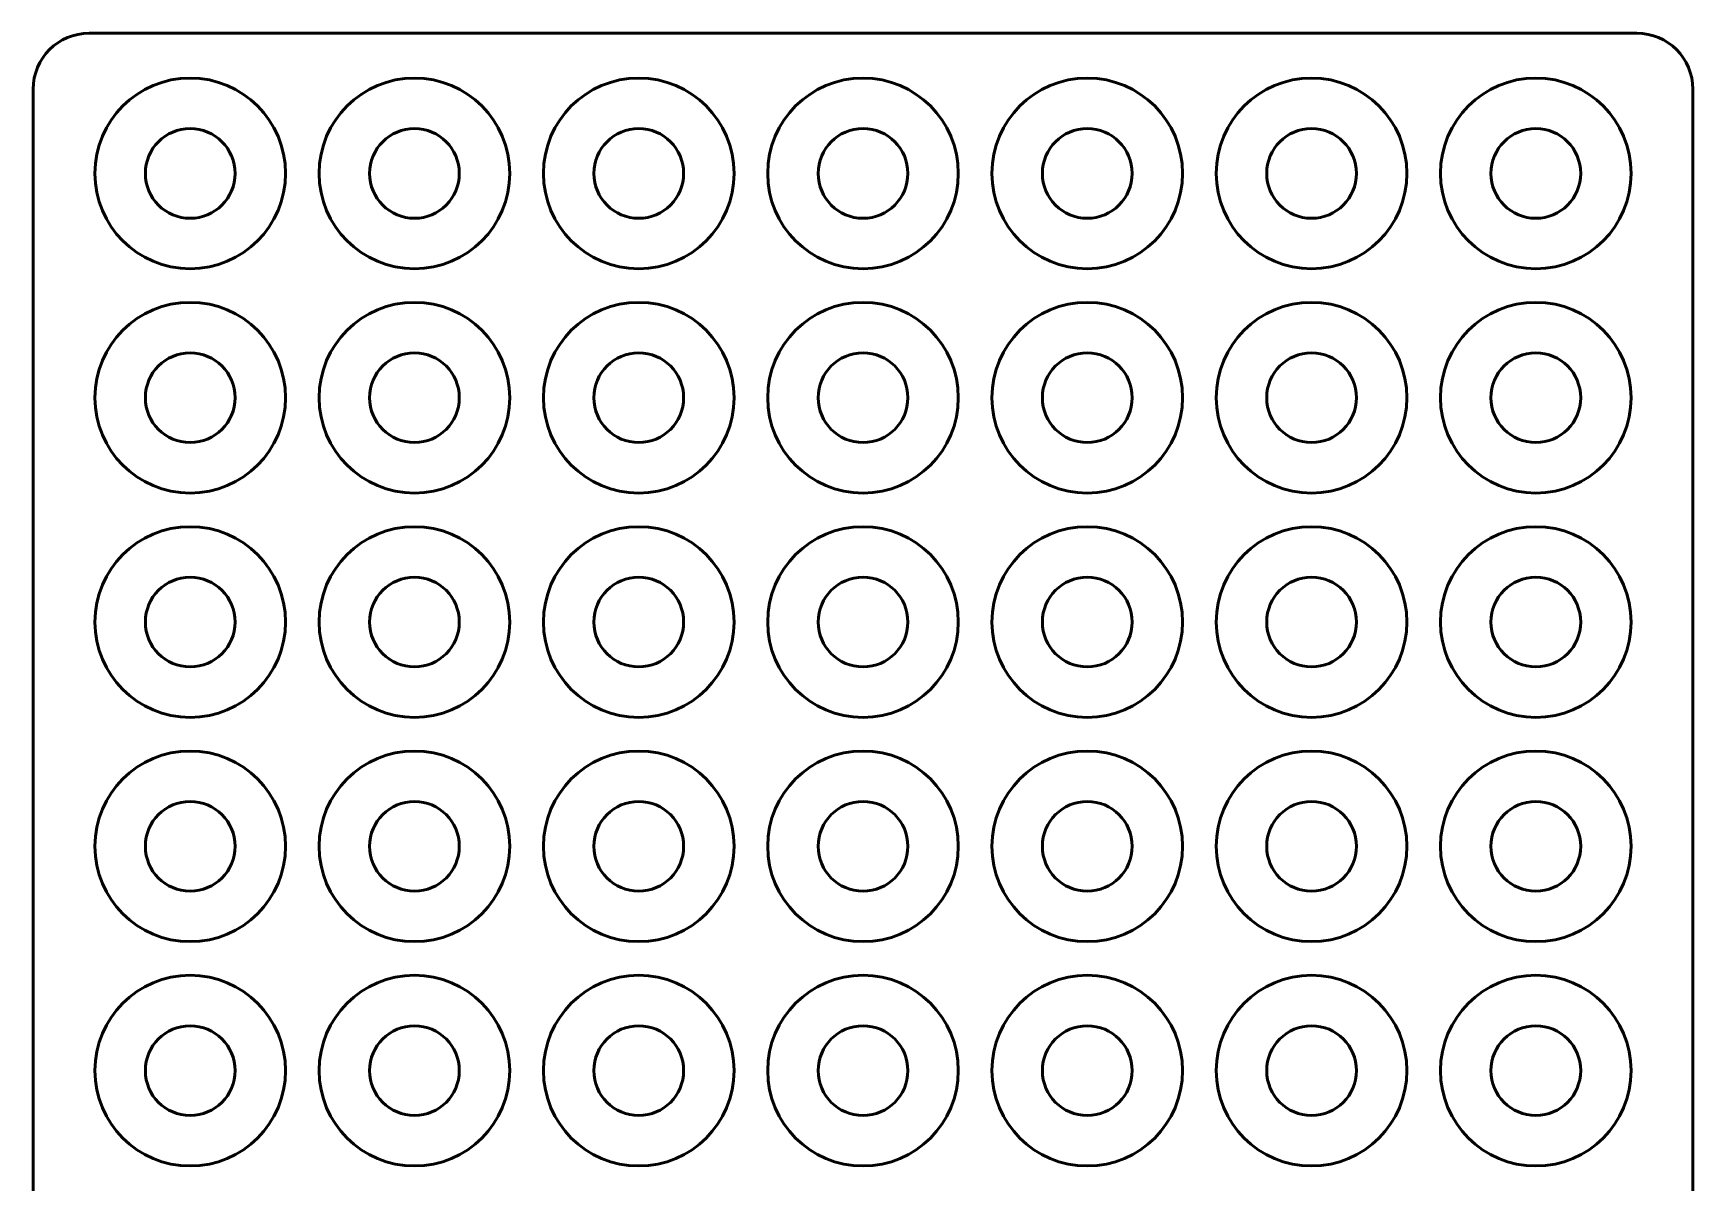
# Model space of a CAD drawing. Header units: centimetres. Extents: x -17.9 to -3.1, y -25.3 to -4.3.
# Drawn here: x -17.9 to -3.1, y -14.6 to -4.35 of the extents above; entities that cross this region are included whole.
import ezdxf

# ---------------------------------------------------------------- set-up
doc = ezdxf.new("R2010")
doc.units = ezdxf.units.CM
doc.header["$MEASUREMENT"] = 0
doc.layers.add('Layer 1', color=7, linetype='Continuous')

msp = doc.modelspace()

# ---------------------------------------------------------------- linework, layer by layer
at = {"layer": 'Layer 1', "color": 2, "lineweight": 53}
for centre in [(-16.5, -5.6), (-14.5, -5.6), (-12.5, -5.6), (-10.5, -5.6), (-8.5, -5.6), (-6.5, -5.6), (-4.5, -5.6), (-16.5, -7.6), (-14.5, -7.6), (-12.5, -7.6), (-10.5, -7.6), (-8.5, -7.6), (-6.5, -7.6), (-4.5, -7.6), (-16.5, -9.6), (-14.5, -9.6), (-12.5, -9.6), (-10.5, -9.6), (-8.5, -9.6), (-6.5, -9.6), (-4.5, -9.6), (-16.5, -11.6), (-14.5, -11.6), (-12.5, -11.6), (-10.5, -11.6), (-8.5, -11.6), (-6.5, -11.6), (-4.5, -11.6), (-16.5, -13.6), (-14.5, -13.6), (-12.5, -13.6), (-10.5, -13.6), (-8.5, -13.6), (-6.5, -13.6), (-4.5, -13.6)]:
    msp.add_ellipse(centre, major_axis=(0, 0.85), ratio=1, dxfattribs=at)
at = {"layer": 'Layer 1', "color": 22, "lineweight": 53}
msp.add_open_spline([(-17.90003, -24.8499), (-17.90003, -24.8499), (-17.90003, -4.84994), (-17.90003, -4.84994), (-17.90003, -4.84994), (-17.90003, -4.57297), (-17.67694, -4.34998), (-17.39994, -4.34998), (-17.39994, -4.34998), (-17.39994, -4.34998), (-3.60007, -4.34998), (-3.60007, -4.34998), (-3.60007, -4.34998), (-3.32293, -4.34998), (-3.09997, -4.57297), (-3.09997, -4.84994), (-3.09997, -4.84994), (-3.09997, -4.84994), (-3.09997, -24.8499), (-3.09997, -24.8499), (-3.09997, -24.8499), (-3.09997, -25.1269), (-3.32293, -25.34999), (-3.60007, -25.34999), (-3.60007, -25.34999), (-3.60007, -25.34999), (-17.39994, -25.34999), (-17.39994, -25.34999), (-17.39994, -25.34999), (-17.67694, -25.34999), (-17.90003, -25.1269), (-17.90003, -24.8499)], degree=3, knots=[0, 0, 0, 0, 0.125, 0.125, 0.125, 0.125, 0.25, 0.25, 0.25, 0.25, 0.375, 0.375, 0.375, 0.375, 0.5, 0.5, 0.5, 0.5, 0.625, 0.625, 0.625, 0.625, 0.75, 0.75, 0.75, 0.75, 0.875, 0.875, 0.875, 0.875, 1, 1, 1, 1], dxfattribs=at)
at = {"layer": 'Layer 1', "lineweight": 53}
for points in [[(-16.09996, -5.59994), (-16.09996, -5.82082), (-16.27908, -5.99994), (-16.49996, -5.99994), (-16.49996, -5.99994), (-16.7208, -5.99994), (-16.89998, -5.82082), (-16.89998, -5.59994), (-16.89998, -5.59994), (-16.89998, -5.3791), (-16.7208, -5.19992), (-16.49996, -5.19992), (-16.49996, -5.19992), (-16.27908, -5.19992), (-16.09996, -5.3791), (-16.09996, -5.59994)], [(-14.09996, -5.59994), (-14.09996, -5.82082), (-14.27908, -5.99994), (-14.49996, -5.99994), (-14.49996, -5.99994), (-14.7208, -5.99994), (-14.89998, -5.82082), (-14.89998, -5.59994), (-14.89998, -5.59994), (-14.89998, -5.3791), (-14.7208, -5.19992), (-14.49996, -5.19992), (-14.49996, -5.19992), (-14.27908, -5.19992), (-14.09996, -5.3791), (-14.09996, -5.59994)], [(-12.09996, -5.59994), (-12.09996, -5.82082), (-12.27908, -5.99994), (-12.49996, -5.99994), (-12.49996, -5.99994), (-12.7208, -5.99994), (-12.89998, -5.82082), (-12.89998, -5.59994), (-12.89998, -5.59994), (-12.89998, -5.3791), (-12.7208, -5.19992), (-12.49996, -5.19992), (-12.49996, -5.19992), (-12.27908, -5.19992), (-12.09996, -5.3791), (-12.09996, -5.59994)], [(-10.09996, -5.59994), (-10.09996, -5.82082), (-10.27908, -5.99994), (-10.49996, -5.99994), (-10.49996, -5.99994), (-10.7208, -5.99994), (-10.89998, -5.82082), (-10.89998, -5.59994), (-10.89998, -5.59994), (-10.89998, -5.3791), (-10.7208, -5.19992), (-10.49996, -5.19992), (-10.49996, -5.19992), (-10.27908, -5.19992), (-10.09996, -5.3791), (-10.09996, -5.59994)], [(-8.09996, -5.59994), (-8.09996, -5.82082), (-8.27908, -5.99994), (-8.49996, -5.99994), (-8.49996, -5.99994), (-8.7208, -5.99994), (-8.89998, -5.82082), (-8.89998, -5.59994), (-8.89998, -5.59994), (-8.89998, -5.3791), (-8.7208, -5.19992), (-8.49996, -5.19992), (-8.49996, -5.19992), (-8.27908, -5.19992), (-8.09996, -5.3791), (-8.09996, -5.59994)], [(-6.09996, -5.59994), (-6.09996, -5.82082), (-6.27908, -5.99994), (-6.49996, -5.99994), (-6.49996, -5.99994), (-6.7208, -5.99994), (-6.89998, -5.82082), (-6.89998, -5.59994), (-6.89998, -5.59994), (-6.89998, -5.3791), (-6.7208, -5.19992), (-6.49996, -5.19992), (-6.49996, -5.19992), (-6.27908, -5.19992), (-6.09996, -5.3791), (-6.09996, -5.59994)], [(-4.09996, -5.59994), (-4.09996, -5.82082), (-4.27908, -5.99994), (-4.49996, -5.99994), (-4.49996, -5.99994), (-4.7208, -5.99994), (-4.89998, -5.82082), (-4.89998, -5.59994), (-4.89998, -5.59994), (-4.89998, -5.3791), (-4.7208, -5.19992), (-4.49996, -5.19992), (-4.49996, -5.19992), (-4.27908, -5.19992), (-4.09996, -5.3791), (-4.09996, -5.59994)], [(-16.09996, -7.59994), (-16.09996, -7.82082), (-16.27908, -7.99994), (-16.49996, -7.99994), (-16.49996, -7.99994), (-16.7208, -7.99994), (-16.89998, -7.82082), (-16.89998, -7.59994), (-16.89998, -7.59994), (-16.89998, -7.3791), (-16.7208, -7.19992), (-16.49996, -7.19992), (-16.49996, -7.19992), (-16.27908, -7.19992), (-16.09996, -7.3791), (-16.09996, -7.59994)], [(-14.09996, -7.59994), (-14.09996, -7.82082), (-14.27908, -7.99994), (-14.49996, -7.99994), (-14.49996, -7.99994), (-14.7208, -7.99994), (-14.89998, -7.82082), (-14.89998, -7.59994), (-14.89998, -7.59994), (-14.89998, -7.3791), (-14.7208, -7.19992), (-14.49996, -7.19992), (-14.49996, -7.19992), (-14.27908, -7.19992), (-14.09996, -7.3791), (-14.09996, -7.59994)], [(-12.09996, -7.59994), (-12.09996, -7.82082), (-12.27908, -7.99994), (-12.49996, -7.99994), (-12.49996, -7.99994), (-12.7208, -7.99994), (-12.89998, -7.82082), (-12.89998, -7.59994), (-12.89998, -7.59994), (-12.89998, -7.3791), (-12.7208, -7.19992), (-12.49996, -7.19992), (-12.49996, -7.19992), (-12.27908, -7.19992), (-12.09996, -7.3791), (-12.09996, -7.59994)], [(-10.09996, -7.59994), (-10.09996, -7.82082), (-10.27908, -7.99994), (-10.49996, -7.99994), (-10.49996, -7.99994), (-10.7208, -7.99994), (-10.89998, -7.82082), (-10.89998, -7.59994), (-10.89998, -7.59994), (-10.89998, -7.3791), (-10.7208, -7.19992), (-10.49996, -7.19992), (-10.49996, -7.19992), (-10.27908, -7.19992), (-10.09996, -7.3791), (-10.09996, -7.59994)], [(-8.09996, -7.59994), (-8.09996, -7.82082), (-8.27908, -7.99994), (-8.49996, -7.99994), (-8.49996, -7.99994), (-8.7208, -7.99994), (-8.89998, -7.82082), (-8.89998, -7.59994), (-8.89998, -7.59994), (-8.89998, -7.3791), (-8.7208, -7.19992), (-8.49996, -7.19992), (-8.49996, -7.19992), (-8.27908, -7.19992), (-8.09996, -7.3791), (-8.09996, -7.59994)], [(-6.09996, -7.59994), (-6.09996, -7.82082), (-6.27908, -7.99994), (-6.49996, -7.99994), (-6.49996, -7.99994), (-6.7208, -7.99994), (-6.89998, -7.82082), (-6.89998, -7.59994), (-6.89998, -7.59994), (-6.89998, -7.3791), (-6.7208, -7.19992), (-6.49996, -7.19992), (-6.49996, -7.19992), (-6.27908, -7.19992), (-6.09996, -7.3791), (-6.09996, -7.59994)], [(-4.09996, -7.59994), (-4.09996, -7.82082), (-4.27908, -7.99994), (-4.49996, -7.99994), (-4.49996, -7.99994), (-4.7208, -7.99994), (-4.89998, -7.82082), (-4.89998, -7.59994), (-4.89998, -7.59994), (-4.89998, -7.3791), (-4.7208, -7.19992), (-4.49996, -7.19992), (-4.49996, -7.19992), (-4.27908, -7.19992), (-4.09996, -7.3791), (-4.09996, -7.59994)], [(-16.09996, -9.59994), (-16.09996, -9.82082), (-16.27908, -9.99994), (-16.49996, -9.99994), (-16.49996, -9.99994), (-16.7208, -9.99994), (-16.89998, -9.82082), (-16.89998, -9.59994), (-16.89998, -9.59994), (-16.89998, -9.3791), (-16.7208, -9.19992), (-16.49996, -9.19992), (-16.49996, -9.19992), (-16.27908, -9.19992), (-16.09996, -9.3791), (-16.09996, -9.59994)], [(-14.09996, -9.59994), (-14.09996, -9.82082), (-14.27908, -9.99994), (-14.49996, -9.99994), (-14.49996, -9.99994), (-14.7208, -9.99994), (-14.89998, -9.82082), (-14.89998, -9.59994), (-14.89998, -9.59994), (-14.89998, -9.3791), (-14.7208, -9.19992), (-14.49996, -9.19992), (-14.49996, -9.19992), (-14.27908, -9.19992), (-14.09996, -9.3791), (-14.09996, -9.59994)], [(-12.09996, -9.59994), (-12.09996, -9.82082), (-12.27908, -9.99994), (-12.49996, -9.99994), (-12.49996, -9.99994), (-12.7208, -9.99994), (-12.89998, -9.82082), (-12.89998, -9.59994), (-12.89998, -9.59994), (-12.89998, -9.3791), (-12.7208, -9.19992), (-12.49996, -9.19992), (-12.49996, -9.19992), (-12.27908, -9.19992), (-12.09996, -9.3791), (-12.09996, -9.59994)], [(-10.09996, -9.59994), (-10.09996, -9.82082), (-10.27908, -9.99994), (-10.49996, -9.99994), (-10.49996, -9.99994), (-10.7208, -9.99994), (-10.89998, -9.82082), (-10.89998, -9.59994), (-10.89998, -9.59994), (-10.89998, -9.3791), (-10.7208, -9.19992), (-10.49996, -9.19992), (-10.49996, -9.19992), (-10.27908, -9.19992), (-10.09996, -9.3791), (-10.09996, -9.59994)], [(-8.09996, -9.59994), (-8.09996, -9.82082), (-8.27908, -9.99994), (-8.49996, -9.99994), (-8.49996, -9.99994), (-8.7208, -9.99994), (-8.89998, -9.82082), (-8.89998, -9.59994), (-8.89998, -9.59994), (-8.89998, -9.3791), (-8.7208, -9.19992), (-8.49996, -9.19992), (-8.49996, -9.19992), (-8.27908, -9.19992), (-8.09996, -9.3791), (-8.09996, -9.59994)], [(-6.09996, -9.59994), (-6.09996, -9.82082), (-6.27908, -9.99994), (-6.49996, -9.99994), (-6.49996, -9.99994), (-6.7208, -9.99994), (-6.89998, -9.82082), (-6.89998, -9.59994), (-6.89998, -9.59994), (-6.89998, -9.3791), (-6.7208, -9.19992), (-6.49996, -9.19992), (-6.49996, -9.19992), (-6.27908, -9.19992), (-6.09996, -9.3791), (-6.09996, -9.59994)], [(-4.09996, -9.59994), (-4.09996, -9.82082), (-4.27908, -9.99994), (-4.49996, -9.99994), (-4.49996, -9.99994), (-4.7208, -9.99994), (-4.89998, -9.82082), (-4.89998, -9.59994), (-4.89998, -9.59994), (-4.89998, -9.3791), (-4.7208, -9.19992), (-4.49996, -9.19992), (-4.49996, -9.19992), (-4.27908, -9.19992), (-4.09996, -9.3791), (-4.09996, -9.59994)], [(-16.09996, -11.59994), (-16.09996, -11.82082), (-16.27908, -11.99994), (-16.49996, -11.99994), (-16.49996, -11.99994), (-16.7208, -11.99994), (-16.89998, -11.82082), (-16.89998, -11.59994), (-16.89998, -11.59994), (-16.89998, -11.3791), (-16.7208, -11.19992), (-16.49996, -11.19992), (-16.49996, -11.19992), (-16.27908, -11.19992), (-16.09996, -11.3791), (-16.09996, -11.59994)], [(-14.09996, -11.59994), (-14.09996, -11.82082), (-14.27908, -11.99994), (-14.49996, -11.99994), (-14.49996, -11.99994), (-14.7208, -11.99994), (-14.89998, -11.82082), (-14.89998, -11.59994), (-14.89998, -11.59994), (-14.89998, -11.3791), (-14.7208, -11.19992), (-14.49996, -11.19992), (-14.49996, -11.19992), (-14.27908, -11.19992), (-14.09996, -11.3791), (-14.09996, -11.59994)], [(-12.09996, -11.59994), (-12.09996, -11.82082), (-12.27908, -11.99994), (-12.49996, -11.99994), (-12.49996, -11.99994), (-12.7208, -11.99994), (-12.89998, -11.82082), (-12.89998, -11.59994), (-12.89998, -11.59994), (-12.89998, -11.3791), (-12.7208, -11.19992), (-12.49996, -11.19992), (-12.49996, -11.19992), (-12.27908, -11.19992), (-12.09996, -11.3791), (-12.09996, -11.59994)], [(-10.09996, -11.59994), (-10.09996, -11.82082), (-10.27908, -11.99994), (-10.49996, -11.99994), (-10.49996, -11.99994), (-10.7208, -11.99994), (-10.89998, -11.82082), (-10.89998, -11.59994), (-10.89998, -11.59994), (-10.89998, -11.3791), (-10.7208, -11.19992), (-10.49996, -11.19992), (-10.49996, -11.19992), (-10.27908, -11.19992), (-10.09996, -11.3791), (-10.09996, -11.59994)], [(-8.09996, -11.59994), (-8.09996, -11.82082), (-8.27908, -11.99994), (-8.49996, -11.99994), (-8.49996, -11.99994), (-8.7208, -11.99994), (-8.89998, -11.82082), (-8.89998, -11.59994), (-8.89998, -11.59994), (-8.89998, -11.3791), (-8.7208, -11.19992), (-8.49996, -11.19992), (-8.49996, -11.19992), (-8.27908, -11.19992), (-8.09996, -11.3791), (-8.09996, -11.59994)], [(-6.09996, -11.59994), (-6.09996, -11.82082), (-6.27908, -11.99994), (-6.49996, -11.99994), (-6.49996, -11.99994), (-6.7208, -11.99994), (-6.89998, -11.82082), (-6.89998, -11.59994), (-6.89998, -11.59994), (-6.89998, -11.3791), (-6.7208, -11.19992), (-6.49996, -11.19992), (-6.49996, -11.19992), (-6.27908, -11.19992), (-6.09996, -11.3791), (-6.09996, -11.59994)], [(-4.09996, -11.59994), (-4.09996, -11.82082), (-4.27908, -11.99994), (-4.49996, -11.99994), (-4.49996, -11.99994), (-4.7208, -11.99994), (-4.89998, -11.82082), (-4.89998, -11.59994), (-4.89998, -11.59994), (-4.89998, -11.3791), (-4.7208, -11.19992), (-4.49996, -11.19992), (-4.49996, -11.19992), (-4.27908, -11.19992), (-4.09996, -11.3791), (-4.09996, -11.59994)], [(-16.09996, -13.59994), (-16.09996, -13.82082), (-16.27908, -13.99994), (-16.49996, -13.99994), (-16.49996, -13.99994), (-16.7208, -13.99994), (-16.89998, -13.82082), (-16.89998, -13.59994), (-16.89998, -13.59994), (-16.89998, -13.3791), (-16.7208, -13.19992), (-16.49996, -13.19992), (-16.49996, -13.19992), (-16.27908, -13.19992), (-16.09996, -13.3791), (-16.09996, -13.59994)], [(-14.09996, -13.59994), (-14.09996, -13.82082), (-14.27908, -13.99994), (-14.49996, -13.99994), (-14.49996, -13.99994), (-14.7208, -13.99994), (-14.89998, -13.82082), (-14.89998, -13.59994), (-14.89998, -13.59994), (-14.89998, -13.3791), (-14.7208, -13.19992), (-14.49996, -13.19992), (-14.49996, -13.19992), (-14.27908, -13.19992), (-14.09996, -13.3791), (-14.09996, -13.59994)], [(-12.09996, -13.59994), (-12.09996, -13.82082), (-12.27908, -13.99994), (-12.49996, -13.99994), (-12.49996, -13.99994), (-12.7208, -13.99994), (-12.89998, -13.82082), (-12.89998, -13.59994), (-12.89998, -13.59994), (-12.89998, -13.3791), (-12.7208, -13.19992), (-12.49996, -13.19992), (-12.49996, -13.19992), (-12.27908, -13.19992), (-12.09996, -13.3791), (-12.09996, -13.59994)], [(-10.09996, -13.59994), (-10.09996, -13.82082), (-10.27908, -13.99994), (-10.49996, -13.99994), (-10.49996, -13.99994), (-10.7208, -13.99994), (-10.89998, -13.82082), (-10.89998, -13.59994), (-10.89998, -13.59994), (-10.89998, -13.3791), (-10.7208, -13.19992), (-10.49996, -13.19992), (-10.49996, -13.19992), (-10.27908, -13.19992), (-10.09996, -13.3791), (-10.09996, -13.59994)], [(-8.09996, -13.59994), (-8.09996, -13.82082), (-8.27908, -13.99994), (-8.49996, -13.99994), (-8.49996, -13.99994), (-8.7208, -13.99994), (-8.89998, -13.82082), (-8.89998, -13.59994), (-8.89998, -13.59994), (-8.89998, -13.3791), (-8.7208, -13.19992), (-8.49996, -13.19992), (-8.49996, -13.19992), (-8.27908, -13.19992), (-8.09996, -13.3791), (-8.09996, -13.59994)], [(-6.09996, -13.59994), (-6.09996, -13.82082), (-6.27908, -13.99994), (-6.49996, -13.99994), (-6.49996, -13.99994), (-6.7208, -13.99994), (-6.89998, -13.82082), (-6.89998, -13.59994), (-6.89998, -13.59994), (-6.89998, -13.3791), (-6.7208, -13.19992), (-6.49996, -13.19992), (-6.49996, -13.19992), (-6.27908, -13.19992), (-6.09996, -13.3791), (-6.09996, -13.59994)], [(-4.09996, -13.59994), (-4.09996, -13.82082), (-4.27908, -13.99994), (-4.49996, -13.99994), (-4.49996, -13.99994), (-4.7208, -13.99994), (-4.89998, -13.82082), (-4.89998, -13.59994), (-4.89998, -13.59994), (-4.89998, -13.3791), (-4.7208, -13.19992), (-4.49996, -13.19992), (-4.49996, -13.19992), (-4.27908, -13.19992), (-4.09996, -13.3791), (-4.09996, -13.59994)]]:
    msp.add_open_spline(points, degree=3, knots=[0, 0, 0, 0, 0.25, 0.25, 0.25, 0.25, 0.5, 0.5, 0.5, 0.5, 0.75, 0.75, 0.75, 0.75, 1, 1, 1, 1], dxfattribs=at)

doc.saveas('drawing.dxf')
